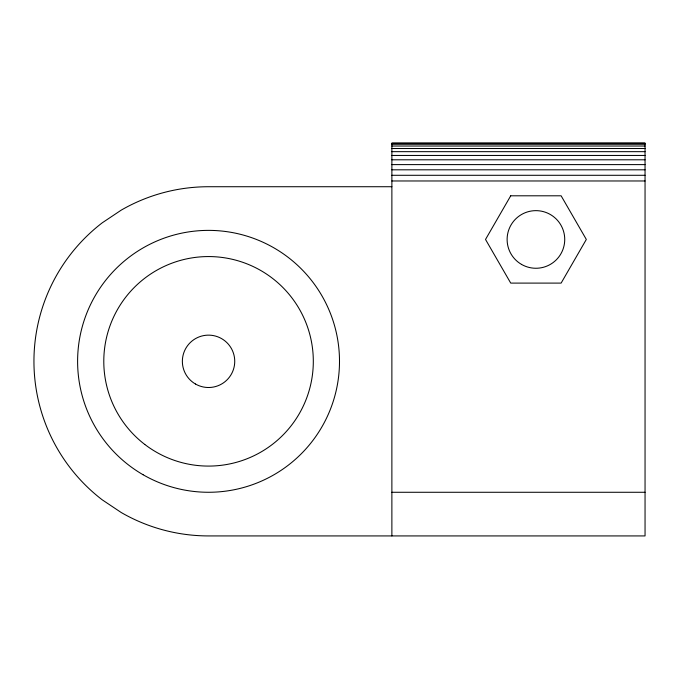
<?xml version="1.0" encoding="UTF-8"?>
<svg xmlns="http://www.w3.org/2000/svg" width="679" height="679" viewBox="0 0 679 679"><rect width="100%" height="100%" fill="white"/><g stroke="black" fill="none" stroke-linecap="round" stroke-linejoin="round"><path stroke-width="1.02" d="M391.876 143.286L645.05 143.286M391.876 144.271L645.05 144.271M391.876 146.027L645.05 146.027M391.876 148.506L645.05 148.506M391.876 151.663L645.05 151.663M391.876 155.449L645.05 155.449M391.876 159.794L645.05 159.794M391.876 164.607L645.05 164.607M391.876 169.809L645.05 169.809M391.876 175.292L645.05 175.292M391.876 180.97L645.05 180.97M391.876 186.725L208.546 186.725A174.596 174.596 0 0 0 121.252 210.117L102.257 222.805A174.596 174.596 0 0 0 102.257 499.846L121.252 512.535A174.596 174.596 0 0 0 208.546 535.926L645.05 535.926L645.05 143.074L391.876 143.125L391.876 535.926M391.876 492.275L645.05 492.275M510.727 195.798L485.519 239.449L510.727 283.101L561.126 283.101L586.325 239.449L561.126 195.798L510.727 195.798M143.074 474.731A130.954 130.954 0 0 0 339.5 361.321A130.954 130.954 0 0 0 143.074 247.92A130.954 130.954 0 0 0 143.074 474.731M144.78 444.439A104.761 104.761 0 0 0 312.416 374.995A104.761 104.761 0 0 0 168.46 264.538A104.761 104.761 0 0 0 144.78 444.439M195.459 384.008A26.192 26.192 0 0 0 234.739 361.321A26.192 26.192 0 0 0 195.459 338.643A26.192 26.192 0 0 0 195.459 384.008M521.523 264.403A28.807 28.807 0 0 0 564.733 239.449A28.807 28.807 0 0 0 521.523 214.505A28.807 28.807 0 0 0 521.523 264.403"/></g></svg>
